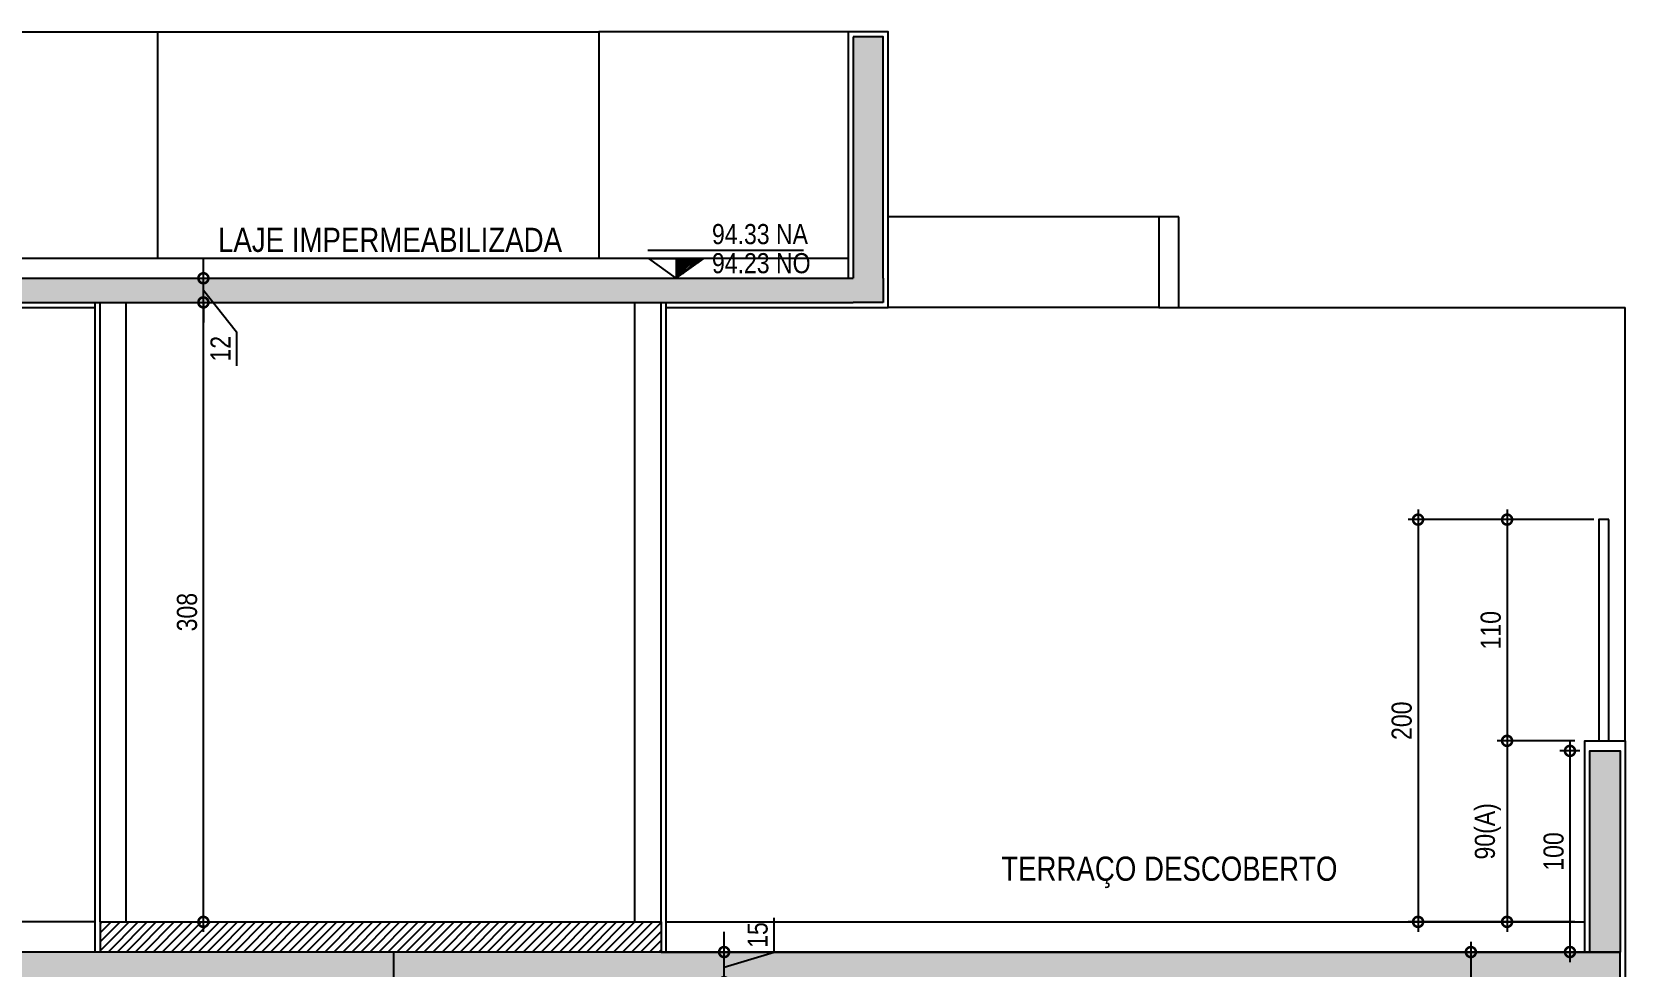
# Model space of a CAD drawing. Header units: metres. Extents: x -9138 to -7768, y 20 to 184.
# Drawn here: x -8900.3 to -8892.38, y 90.81 to 95.46 of the extents above; entities that cross this region are included whole.
import ezdxf
from ezdxf.enums import TextEntityAlignment as Align

# ---------------------------------------------------------------- set-up
doc = ezdxf.new("R2010")
doc.units = ezdxf.units.M
for name, color, linetype in [('ARQ-DIM EMBASAM', 2, 'Continuous'), ('CTE ELEV$0$ARQ-ALV ACAB', 4, 'Continuous'), ('CTE ELEV$0$ARQ-ALV OSSO', 5, 'Continuous'), ('CTE ELEV$0$ARQ-AUX', 7, 'Continuous'), ('CTE ELEV$0$ARQ-AUX1', 1, 'Continuous'), ('CTE ELEV$0$ARQ-DIM', 2, 'Continuous'), ('CTE ELEV$0$ARQ-SIM', 1, 'Continuous'), ('CTE ELEV$0$ARQ-TXT', 2, 'Continuous'), ('CTE ELEV$0$ES-CORTE', 2, 'Continuous')]:
    doc.layers.add(name, color=color, linetype=linetype)
doc.styles.add('CTE ELEV$0$Adesa', font='ARIALN.TTF')
doc.styles.add('CTE ELEV$0$M50', font='ARIALN.TTF', dxfattribs={"height": 0.15})
doc.dimstyles.new('CTE ELEV$0$ADESA 1-0050', dxfattribs={"dimtxt": 0.1, "dimasz": 0.1, "dimexe": 0.05, "dimexo": 0.05, "dimgap": 0.03, "dimtad": 1, "dimdec": 1, "dimlfac": 100, "dimzin": 12, "dimtxsty": 'CTE ELEV$0$Adesa', "dimblk": 'CTE ELEV$0$_DotSmall', "dimcen": 1, "dimdle": 0.05, "dimclrd": 1, "dimclre": 1, "dimclrt": 256, "dimazin": 3, "dimtm": 1e-09, "dimtfac": 1, "dimtdec": 1, "dimtmove": 1, "dimatfit": 0, "dimldrblk": 'CTE ELEV$0$_DotSmall', "dimfxl": 0.8, "dimtvp": 2, "dimtolj": 1, "dimtzin": 0, "dimarcsym": 0})

# ---------------------------------------------------------------- blocks, each defined once
blk = doc.blocks.new('CTE ELEV$0$CT BB DUPL INF')
h = blk.add_hatch(color=8)
h.dxf.hatch_style = 1
h.paths.add_polyline_path([(0.15, 2.76), (0, 2.76), (0, 2.21), (0.15, 2.21)])
h.paths.add_polyline_path([(2.88, 2.76), (2.73, 2.76), (2.73, 0), (2.88, 0)])
h.paths.add_polyline_path([(4.19, 2.9), (4.06, 2.9), (4.06, 0), (4.19, 0)])
h.paths.add_polyline_path([(5.52, 2.76), (5.37, 2.76), (5.37, 0), (5.52, 0)])
h.paths.add_polyline_path([(8.2499, 2.76), (8.0999, 2.76), (8.0999, 2.21), (8.2499, 2.21)])
h.paths.add_polyline_path([(10.2899, 2.76), (10.14, 2.76), (10.14, 2.26), (10.2899, 2.26)])
h.paths.add_polyline_path([(-1.89, 2.76), (-2.04, 2.76), (-2.04, 2.26), (-1.89, 2.26)])
h = blk.add_hatch(color=8)
h.dxf.hatch_style = 1
h.paths.add_polyline_path([(-2.04, 2.9), (-2.04, 2.75), (2.8798, 2.75), (5.3787, 2.7479), (5.3696, 2.75), (10.2899, 2.75), (10.2899, 2.9), (5.5196, 2.9), (2.7298, 2.9)])
at = {"layer": 'CTE ELEV$0$ARQ-ALV ACAB'}
blk.add_line((10.315, 2.9), (10.315, 2.235), dxfattribs=at)
at = {"layer": 'CTE ELEV$0$ES-CORTE'}
blk.add_line((4.19, 0, 0), (4.19, 2.9, 0), dxfattribs=at)
blk.add_lwpolyline([(-2.04, 2.9), (-2.04, 2.75), (2.8798, 2.75), (2.8798, 2.75), (5.3787, 2.7479), (5.3696, 2.75), (10.2899, 2.75), (10.2899, 2.9), (5.5196, 2.9), (5.5196, 2.9), (2.7298, 2.9), (2.7298, 2.9)], close=True, dxfattribs=at)
blk = doc.blocks.new('CTE ELEV$0$CT BB DUPL SUP')
at = {"layer": 'CTE ELEV$0$ARQ-DIM', "transparency": 33554610}
h = blk.add_hatch(dxfattribs=at)
h.set_pattern_fill('ANSI31', color=256, scale=0.01)
h.set_pattern_definition([(45, (8899.962248, -91.030004), (-0.0224506403, 0.0224506403), [])])
h.paths.add_polyline_path([(2.7897, 0), (0, 0), (0, -0.15), (2.7897, -0.15)])
at = {"layer": 'CTE ELEV$0$ES-CORTE'}
h = blk.add_hatch(color=8, dxfattribs=at)
h.dxf.hatch_style = 1
h.paths.add_polyline_path([(-1.105, 3.2), (-1.105, 3.08), (-0.955, 3.08), (3.7448, 3.08), (3.8948, 3.08), (3.8948, 3.2), (3.8948, 4.4), (3.7448, 4.4), (3.7448, 3.2), (-0.955, 3.2), (-0.955, 4.4), (-1.105, 4.4)])
h = blk.add_hatch(color=8, dxfattribs=at)
h.dxf.hatch_style = 1
h.paths.add_polyline_path([(7.4096, -0.15), (7.5596, -0.15), (7.5596, 0.85), (7.4096, 0.85)])
at = {"layer": 'CTE ELEV$0$ARQ-ALV ACAB'}
for p, q in [((-0.025, -0.15), (-0.025, 3.08)), ((2.8147, -0.15), (2.8147, 3.08))]:
    blk.add_line(p, q, dxfattribs=at)
for points in [[(3.9198, 3.055), (3.9198, 4.425), (3.7198, 4.425), (3.7198, 3.2)], [(-0.93, 3.3), (3.7198, 3.3)], [(7.3846, -0.15), (7.3846, 0.9), (7.5846, 0.9), (7.5846, -0.15)], [(-0.025, 0), (-4.5949, 0)], [(2.8147, 0), (7.3846, 0)]]:
    blk.add_lwpolyline(points, dxfattribs=at)
at = {"layer": 'CTE ELEV$0$ARQ-ALV ACAB', "elevation": 0}
for points in [[(-1.13, 3.055), (-0.025, 3.055)], [(2.8147, 3.055), (3.9198, 3.055)]]:
    blk.add_lwpolyline(points, dxfattribs=at)
at = {"layer": 'CTE ELEV$0$ARQ-ALV OSSO'}
for p, q in [((0, 0), (0, 3.08)), ((0.13, 0, 0), (0.13, 3.08, 0)), ((2.6597, 0, 0), (2.6597, 3.08, 0)), ((2.7897, 0), (2.7897, 3.08))]:
    blk.add_line(p, q, dxfattribs=at)
at = {"layer": 'CTE ELEV$0$ARQ-AUX'}
for points in [[(0.2847, 4.425), (2.4802, 4.425)], [(5.365, 3.055), (7.5846, 3.055)], [(7.5846, 0.9), (7.5846, 3.055)]]:
    blk.add_lwpolyline(points, dxfattribs=at)
at = {"layer": 'CTE ELEV$0$ARQ-AUX1'}
for points in [[(-0.93, 4.425), (0.2847, 4.425), (0.2847, 3.3)], [(3.7198, 4.425), (2.4802, 4.425), (2.4802, 3.3)]]:
    blk.add_lwpolyline(points, dxfattribs=at)
at = {"layer": 'CTE ELEV$0$ARQ-AUX1', "elevation": 0}
for points in [[(5.265, 3.505), (3.9198, 3.505)], [(5.265, 3.055), (3.9198, 3.055)]]:
    blk.add_lwpolyline(points, dxfattribs=at)
for points in [[(5.365, 3.505), (5.265, 3.505), (5.265, 3.055), (5.365, 3.055)], [(7.5046, 2), (7.4546, 2), (7.4546, 0.9), (7.5046, 0.9)]]:
    blk.add_lwpolyline(points, close=True, dxfattribs=at)
at = {"layer": 'CTE ELEV$0$ES-CORTE'}
for p, q in [((-0.955, 3.2), (3.7448, 3.2)), ((3.8948, 3.2, 0), (3.8948, 3.08, 0)), ((-0.955, 3.08), (3.7448, 3.08)), ((0, 0), (2.7897, 0))]:
    blk.add_line(p, q, dxfattribs=at)
for points in [[(3.8948, 3.2), (3.8948, 4.4), (3.7448, 4.4)], [(3.7448, 4.4), (3.7448, 3.2)], [(3.8948, 3.08), (3.8948, 3.08), (3.7448, 3.08), (3.7448, 3.08)], [(7.4096, -0.15), (7.4096, 0.85), (7.5596, 0.85), (7.5596, -0.15)], [(0, 0), (0, -0.15), (-4.7699, -0.15)], [(2.7897, 0), (2.7897, -0.15), (7.5596, -0.15)]]:
    blk.add_lwpolyline(points, dxfattribs=at)
at = {"layer": 'CTE ELEV$0$ARQ-TXT', "style": 'CTE ELEV$0$M50'}
for s, p in [('LAJE IMPERMEABILIZADA', (1.4417, 3.3902, 0)), ('TERRAÇO DESCOBERTO', (5.318, 0.2469, 0))]:
    blk.add_text(s, height=0.12, dxfattribs=at).set_placement(p, align=Align.MIDDLE)
blk = doc.blocks.new('CTE ELEV$0$_DotSmall')
at = {"color": 0, "linetype": 'ByBlock', "const_width": 0.5}
blk.add_lwpolyline([(-0.0625, 0, 1), (0.0625, 0, 1)], format="xyb", close=True, dxfattribs=at)
blk = doc.blocks.new('*D333')
at = {"layer": 'CTE ELEV$0$ARQ-DIM', "color": 1, "lineweight": -2, "transparency": 16777216}
for p, q in [((-8893.1445, 90.93), (-8893.1445, 90.34)), ((-8892.4526, 90.88), (-8893.1945, 90.88)), ((-8892.9008, 90.39), (-8893.1945, 90.39))]:
    blk.add_line(p, q, dxfattribs=at)
at = {"layer": 'Defpoints', "color": 0, "transparency": 16777216}
for p in [(-8892.4026, 90.88, 0), (-8893.1445, 90.39), (-8892.8508, 90.39, 0)]:
    blk.add_point(p, dxfattribs=at)
at = {"layer": 'CTE ELEV$0$ARQ-DIM', "color": 1, "lineweight": -2, "transparency": 16777216, "xscale": 0.1, "yscale": 0.1, "zscale": 0.1}
for p, rotation in [((-8893.1445, 90.88), 90), ((-8893.1445, 90.39), 270)]:
    blk.add_blockref('CTE ELEV$0$_DotSmall', p, dxfattribs=dict(at, rotation=rotation))
at = {"layer": 'CTE ELEV$0$ARQ-DIM', "transparency": 16777216, "insert": (-8893.2255, 90.635), "char_height": 0.1, "attachment_point": 5, "rotation": 90, "style": 'CTE ELEV$0$Adesa'}
blk.add_mtext('\\A1;49', dxfattribs=at)
blk = doc.blocks.new('*D337')
at = {"layer": 'CTE ELEV$0$ARQ-DIM', "color": 1, "lineweight": -2, "transparency": 16777216}
for p, q in [((-8899.4488, 90.98), (-8899.4488, 94.16)), ((-8899.7822, 94.11), (-8899.3988, 94.11)), ((-8899.7622, 91.03), (-8899.3988, 91.03))]:
    blk.add_line(p, q, dxfattribs=at)
at = {"layer": 'Defpoints', "color": 0, "transparency": 16777216}
for p in [(-8899.8322, 94.11, 0), (-8899.4488, 94.11), (-8899.8122, 91.03, 0)]:
    blk.add_point(p, dxfattribs=at)
at = {"layer": 'CTE ELEV$0$ARQ-DIM', "color": 1, "lineweight": -2, "transparency": 16777216, "xscale": 0.1, "yscale": 0.1, "zscale": 0.1}
for p, rotation in [((-8899.4488, 94.11), 90), ((-8899.4488, 91.03), 270)]:
    blk.add_blockref('CTE ELEV$0$_DotSmall', p, dxfattribs=dict(at, rotation=rotation))
at = {"layer": 'CTE ELEV$0$ARQ-DIM', "transparency": 16777216, "insert": (-8899.5298, 92.57), "char_height": 0.1, "attachment_point": 5, "rotation": 90, "style": 'CTE ELEV$0$Adesa'}
blk.add_mtext('\\A1;308', dxfattribs=at)
blk = doc.blocks.new('*D338')
at = {"layer": 'CTE ELEV$0$ARQ-DIM', "color": 1, "lineweight": -2, "transparency": 16777216}
for p, q in [((-8899.4488, 94.23), (-8899.4488, 94.33)), ((-8899.5305, 94.23), (-8899.3988, 94.23)), ((-8899.4488, 94.11), (-8899.4488, 94.23)), ((-8899.4488, 94.11), (-8899.4488, 94.23)), ((-8899.4488, 94.17), (-8899.2833, 93.964)), ((-8899.5305, 94.11), (-8899.3988, 94.11)), ((-8899.4488, 94.11), (-8899.4488, 94.01)), ((-8899.2833, 93.964), (-8899.2833, 93.7949))]:
    blk.add_line(p, q, dxfattribs=at)
at = {"layer": 'Defpoints', "color": 0, "transparency": 16777216}
for p in [(-8899.5805, 94.23, 0), (-8899.4488, 94.23), (-8899.5805, 94.11)]:
    blk.add_point(p, dxfattribs=at)
at = {"layer": 'CTE ELEV$0$ARQ-DIM', "color": 1, "lineweight": -2, "transparency": 16777216, "xscale": 0.1, "yscale": 0.1, "zscale": 0.1}
for p, rotation in [((-8899.4488, 94.23), 270), ((-8899.4488, 94.11), 90)]:
    blk.add_blockref('CTE ELEV$0$_DotSmall', p, dxfattribs=dict(at, rotation=rotation))
at = {"layer": 'CTE ELEV$0$ARQ-DIM', "transparency": 16777216, "insert": (-8899.3635, 93.8795), "char_height": 0.1, "attachment_point": 5, "rotation": 90, "style": 'CTE ELEV$0$Adesa'}
blk.add_mtext('\\A1;12', dxfattribs=at)
blk = doc.blocks.new('*D341')
at = {"layer": 'CTE ELEV$0$ARQ-DIM', "color": 1, "lineweight": -2, "transparency": 16777216}
for p, q in [((-8892.6515, 91.93), (-8892.6515, 90.83)), ((-8892.6026, 91.88), (-8892.7015, 91.88)), ((-8892.6026, 90.88), (-8892.7015, 90.88))]:
    blk.add_line(p, q, dxfattribs=at)
at = {"layer": 'Defpoints', "color": 0, "transparency": 16777216}
for p in [(-8892.5526, 91.88), (-8892.6515, 90.88), (-8892.5526, 90.88, 0)]:
    blk.add_point(p, dxfattribs=at)
at = {"layer": 'CTE ELEV$0$ARQ-DIM', "color": 1, "lineweight": -2, "transparency": 16777216, "xscale": 0.1, "yscale": 0.1, "zscale": 0.1}
for p, rotation in [((-8892.6515, 91.88), 90), ((-8892.6515, 90.88), 270)]:
    blk.add_blockref('CTE ELEV$0$_DotSmall', p, dxfattribs=dict(at, rotation=rotation))
at = {"layer": 'CTE ELEV$0$ARQ-DIM', "transparency": 16777216, "insert": (-8892.7326, 91.38), "char_height": 0.1, "attachment_point": 5, "rotation": 90, "style": 'CTE ELEV$0$Adesa'}
blk.add_mtext('\\A1;100', dxfattribs=at)
blk = doc.blocks.new('*D342')
at = {"layer": 'CTE ELEV$0$ARQ-DIM', "color": 1, "lineweight": -2, "transparency": 16777216}
for p, q in [((-8893.4071, 93.08), (-8893.4071, 90.98)), ((-8892.7641, 93.03), (-8893.4571, 93.03)), ((-8892.6276, 91.03), (-8893.4571, 91.03))]:
    blk.add_line(p, q, dxfattribs=at)
at = {"layer": 'Defpoints', "color": 0, "transparency": 16777216}
for p in [(-8892.7141, 93.03, 0), (-8893.4071, 91.03), (-8892.5776, 91.03, 0)]:
    blk.add_point(p, dxfattribs=at)
at = {"layer": 'CTE ELEV$0$ARQ-DIM', "color": 1, "lineweight": -2, "transparency": 16777216, "xscale": 0.1, "yscale": 0.1, "zscale": 0.1}
for p, rotation in [((-8893.4071, 93.03), 90), ((-8893.4071, 91.03), 270)]:
    blk.add_blockref('CTE ELEV$0$_DotSmall', p, dxfattribs=dict(at, rotation=rotation))
at = {"layer": 'CTE ELEV$0$ARQ-DIM', "transparency": 16777216, "insert": (-8893.4881, 92.03), "char_height": 0.1, "attachment_point": 5, "rotation": 90, "style": 'CTE ELEV$0$Adesa'}
blk.add_mtext('\\A1;200', dxfattribs=at)
blk = doc.blocks.new('*D371')
at = {"layer": 'CTE ELEV$0$ARQ-DIM', "color": 1, "lineweight": -2, "transparency": 16777216}
for p, q in [((-8896.8588, 90.88), (-8896.8588, 90.98)), ((-8896.6106, 90.8795), (-8896.6106, 91.0498)), ((-8896.9155, 90.88), (-8896.8088, 90.88)), ((-8896.8588, 90.73), (-8896.8588, 90.88)), ((-8896.8588, 90.73), (-8896.8588, 90.88)), ((-8896.8588, 90.805), (-8896.6106, 90.8795)), ((-8896.9155, 90.73), (-8896.8088, 90.73)), ((-8896.8588, 90.73), (-8896.8588, 90.63))]:
    blk.add_line(p, q, dxfattribs=at)
at = {"layer": 'Defpoints', "color": 0, "transparency": 16777216}
for p in [(-8896.9655, 90.88, 0), (-8896.8588, 90.88), (-8896.9655, 90.73, 0)]:
    blk.add_point(p, dxfattribs=at)
at = {"layer": 'CTE ELEV$0$ARQ-DIM', "color": 1, "lineweight": -2, "transparency": 16777216, "xscale": 0.1, "yscale": 0.1, "zscale": 0.1}
for p, rotation in [((-8896.8588, 90.88), 270), ((-8896.8588, 90.73), 90)]:
    blk.add_blockref('CTE ELEV$0$_DotSmall', p, dxfattribs=dict(at, rotation=rotation))
at = {"layer": 'CTE ELEV$0$ARQ-DIM', "transparency": 16777216, "insert": (-8896.6917, 90.9646), "char_height": 0.1, "attachment_point": 5, "rotation": 90, "style": 'CTE ELEV$0$Adesa'}
blk.add_mtext('\\A1;15', dxfattribs=at)
blk = doc.blocks.new('*D373')
at = {"layer": 'CTE ELEV$0$ARQ-DIM', "color": 1, "lineweight": -2, "transparency": 16777216}
for p, q in [((-8892.9643, 93.08), (-8892.9643, 91.88)), ((-8892.5326, 93.03), (-8893.0143, 93.03)), ((-8892.6276, 91.93), (-8893.0143, 91.93))]:
    blk.add_line(p, q, dxfattribs=at)
at = {"layer": 'Defpoints', "color": 0, "transparency": 16777216}
for p in [(-8892.4826, 93.03, -0.0001), (-8892.9643, 91.93), (-8892.5776, 91.93, 0)]:
    blk.add_point(p, dxfattribs=at)
at = {"layer": 'CTE ELEV$0$ARQ-DIM', "color": 1, "lineweight": -2, "transparency": 16777216, "xscale": 0.1, "yscale": 0.1, "zscale": 0.1}
for p, rotation in [((-8892.9643, 93.03), 90), ((-8892.9643, 91.93), 270)]:
    blk.add_blockref('CTE ELEV$0$_DotSmall', p, dxfattribs=dict(at, rotation=rotation))
at = {"layer": 'CTE ELEV$0$ARQ-DIM', "transparency": 16777216, "insert": (-8893.0453, 92.48), "char_height": 0.1, "attachment_point": 5, "rotation": 90, "style": 'CTE ELEV$0$Adesa'}
blk.add_mtext('\\A1;110', dxfattribs=at)
blk = doc.blocks.new('*D374')
at = {"layer": 'CTE ELEV$0$ARQ-DIM', "color": 1, "lineweight": -2, "transparency": 16777216}
for p, q in [((-8892.6276, 91.93), (-8893.0143, 91.93)), ((-8892.9643, 91.98), (-8892.9643, 90.98)), ((-8892.6276, 91.03), (-8893.0143, 91.03))]:
    blk.add_line(p, q, dxfattribs=at)
at = {"layer": 'Defpoints', "color": 0, "transparency": 16777216}
for p in [(-8892.5776, 91.93, 0), (-8892.9643, 91.03), (-8892.5776, 91.03, 0)]:
    blk.add_point(p, dxfattribs=at)
at = {"layer": 'CTE ELEV$0$ARQ-DIM', "color": 1, "lineweight": -2, "transparency": 16777216, "xscale": 0.1, "yscale": 0.1, "zscale": 0.1}
for p, rotation in [((-8892.9643, 91.93), 90), ((-8892.9643, 91.03), 270)]:
    blk.add_blockref('CTE ELEV$0$_DotSmall', p, dxfattribs=dict(at, rotation=rotation))
at = {"layer": 'CTE ELEV$0$ARQ-DIM', "transparency": 16777216, "insert": (-8893.0598, 91.48), "char_height": 0.1, "attachment_point": 5, "rotation": 90, "style": 'CTE ELEV$0$Adesa'}
blk.add_mtext('\\A1;90(A)', dxfattribs=at)
blk = doc.blocks.new('*U363')
h = blk.add_hatch()
h.set_pattern_fill('ANSI31', color=1, scale=0.0025, style=0)
h.set_pattern_definition([(45, (12.664487, 63.115115), (-0.0056126601, 0.0056126601), [])])
h.paths.add_polyline_path([(0.1375, 0.0975), (0.0006, 0.0975), (0, 0)])
at = {"color": 1}
blk.add_line((-0.1417, 0.14), (0.6333, 0.14), dxfattribs=at)
for points in [[(-0.1369, 0.0975), (0.0006, 0.0975), (0, 0), (-0.1369, 0.0975)], [(0.1381, 0.0975), (0.0006, 0.0975), (0, 0), (0.1381, 0.0975)]]:
    blk.add_lwpolyline(points, close=True, dxfattribs=at)
at = {"color": 1, "style": 'CTE ELEV$0$Adesa'}
blk.add_attdef('PAVIMENTO_001', (-0.0133, 0.3376), '', height=0.1, dxfattribs=at)
at = {"color": 3, "style": 'CTE ELEV$0$Adesa'}
blk.add_attdef('NA', text='', height=0.1, dxfattribs=at).set_placement((0.1779, 0.1397), align=Align.BOTTOM_LEFT)
blk.add_attdef('NO', text='', height=0.1, dxfattribs=at).set_placement((0.1779, 0.125), align=Align.TOP_LEFT)
blk = doc.blocks.new('CTE ELEV')
at = {"layer": 'CTE ELEV$0$ARQ-AUX'}
for name, p in [('CTE ELEV$0$CT BB DUPL SUP', (-8899.9622, 91.03, 0)), ('CTE ELEV$0$CT BB DUPL INF', (-8902.6921, 87.98, 0))]:
    blk.add_blockref(name, p, dxfattribs=at)
at = {"layer": 'CTE ELEV$0$ARQ-SIM', "color": 1}
ref = blk.add_blockref('*U363', (-8897.0971, 94.23, 0), dxfattribs=at)
ref.add_attrib('NA', '94.33 NA', dxfattribs={"layer": '0', "color": 3, "height": 0.1, "style": 'CTE ELEV$0$Adesa'}).set_placement((-8896.9192, 94.3697, 0), align=Align.BOTTOM_LEFT)
ref.add_attrib('NO', '94.23 NO', dxfattribs={"layer": '0', "color": 3, "height": 0.1, "style": 'CTE ELEV$0$Adesa'}).set_placement((-8896.9192, 94.355, 0), align=Align.TOP_LEFT)
at = {"layer": 'CTE ELEV$0$ARQ-DIM'}
dim = blk.add_linear_dim(base=(-8899.4488, 94.23, 0), p1=(-8899.5805, 94.11, 0), p2=(-8899.5805, 94.23, -0.0001), angle=90, dimstyle='CTE ELEV$0$ADESA 1-0050', dxfattribs=at)
dim.commit()
dim.dimension.update_dxf_attribs({"geometry": '*D338', "text_midpoint": (-8899.2833, 93.934, 0), "dimtype": 128})
for base, p1, p2, picture, middle in [((-8899.4488, 94.11, 0), (-8899.8122, 91.03, 0), (-8899.8322, 94.11, 0), '*D337', (-8899.5298, 92.57, 0)), ((-8893.4071, 91.03, 0), (-8892.7141, 93.03), (-8892.5776, 91.03, 0), '*D342', (-8893.4881, 92.03, 0)), ((-8892.9643, 91.93), (-8892.4826, 93.03, -0.0001), (-8892.5776, 91.93, 0), '*D373', (-8893.0453, 92.48)), ((-8892.6515, 90.88, 0), (-8892.5526, 91.88, 0), (-8892.5526, 90.88, 0), '*D341', (-8892.7326, 91.38, 0)), ((-8896.8588, 90.88, 0), (-8896.9655, 90.73, 0), (-8896.9655, 90.88, 0), '*D371', (-8896.6917, 90.9095, 0)), ((-8893.1445, 90.39, 0), (-8892.4026, 90.88, 0), (-8892.8508, 90.39, 0), '*D333', (-8893.2255, 90.635, 0))]:
    dim = blk.add_linear_dim(base=base, p1=p1, p2=p2, angle=90, dimstyle='CTE ELEV$0$ADESA 1-0050', dxfattribs=at)
    dim.commit()
    dim.dimension.update_dxf_attribs({"geometry": picture, "text_midpoint": middle})
dim = blk.add_linear_dim(base=(-8892.9643, 91.03), p1=(-8892.5776, 91.93, 0), p2=(-8892.5776, 91.03, 0), angle=90, text='<>(A)', dimstyle='CTE ELEV$0$ADESA 1-0050', dxfattribs=at)
dim.commit()
dim.dimension.update_dxf_attribs({"geometry": '*D374', "text_midpoint": (-8893.0598, 91.48)})

msp = doc.modelspace()

# ---------------------------------------------------------------- block references
at = {"layer": 'ARQ-DIM EMBASAM'}
msp.add_blockref('CTE ELEV', (0, 0), dxfattribs=at)

doc.saveas('drawing.dxf')
